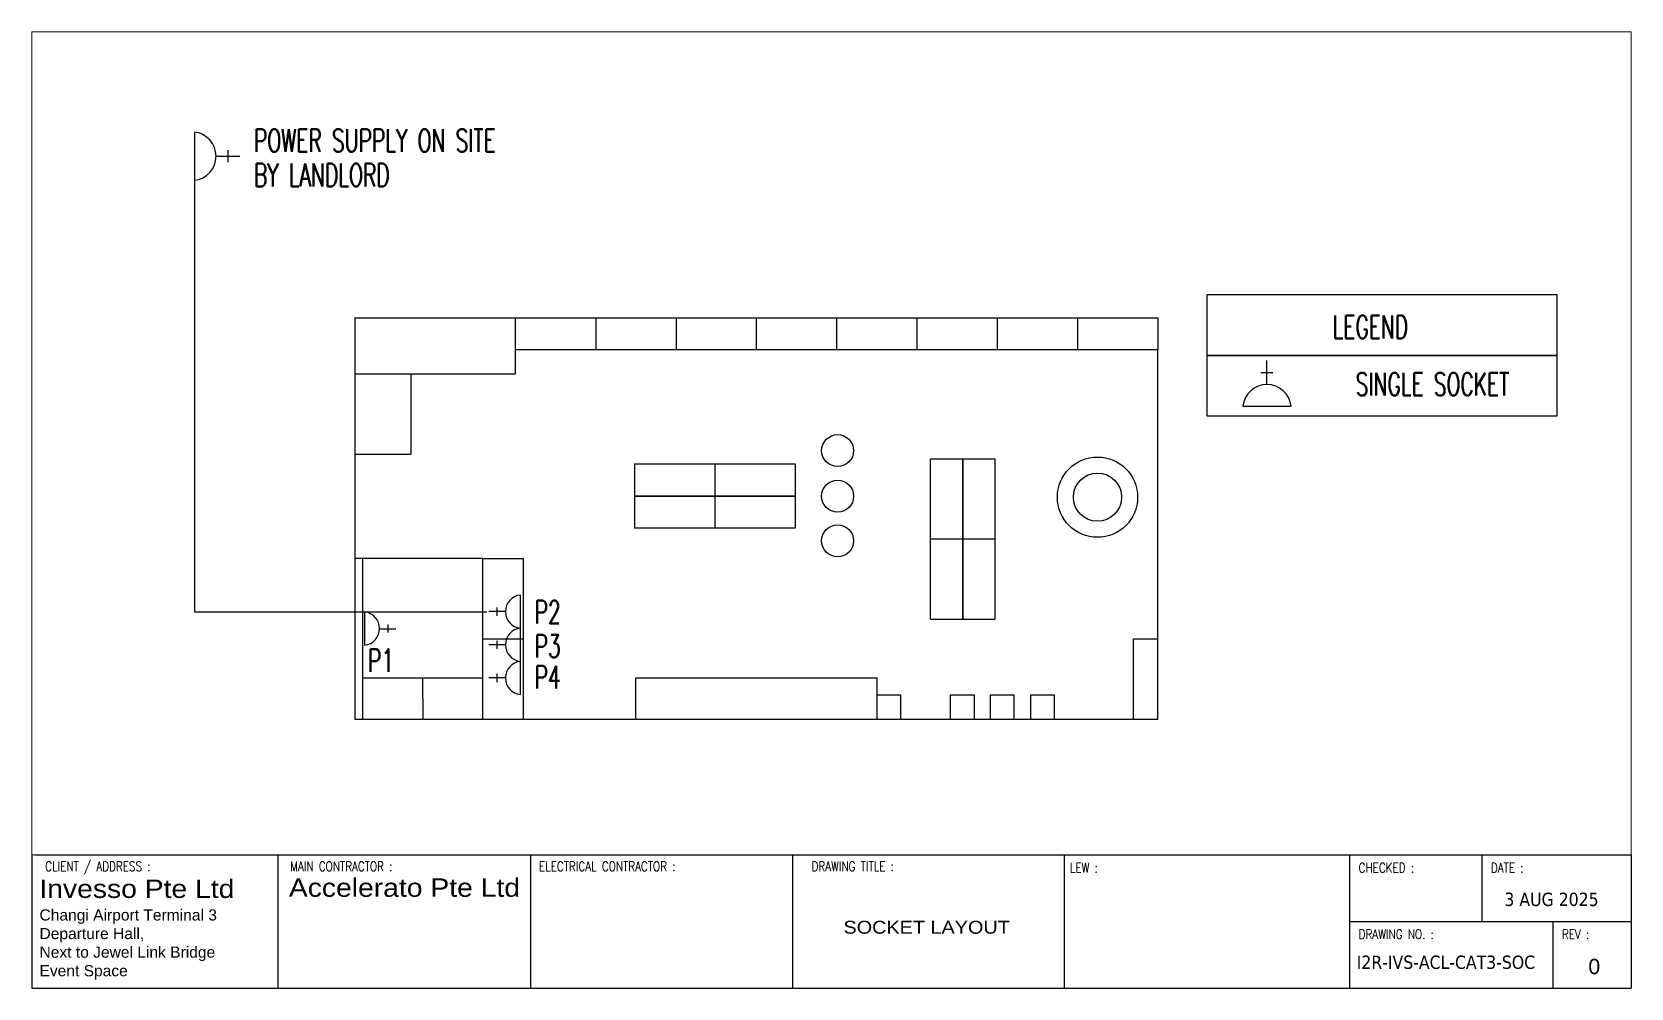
# Paper-space layout 'Layout2' of a CAD drawing. Header units: millimetres. Extents: x 0 to 279, y 2 to 168.
# The model-space entities are those that its viewports show. They can reach past a viewport. Long polylines and large blocks are cut down to what shows.
import ezdxf

# ---------------------------------------------------------------- set-up
doc = ezdxf.new("R2010")
doc.units = ezdxf.units.MM
doc.linetypes.add('DASHED', pattern=[19.05, 12.7, -6.35])
doc.layers.add('SLD-TXT', color=7, linetype='Continuous')
doc.layers.add('TXT', color=7, linetype='Continuous')
doc.styles.add('ARIAL', font='arial.ttf')
doc.styles.add('simplex', font='simplex.shx', dxfattribs={"width": 0.7})
doc.styles.add('SLD-TXT', font='romans.shx', dxfattribs={"width": 0.75})
doc.styles.get("Standard").update_dxf_attribs({"font": 'arial.ttf'})
doc.styles.add('TAHOMA', font='tahoma.ttf', dxfattribs={"width": 0.9})

msp = doc.modelspace()

# ---------------------------------------------------------------- linework, layer by layer
at = {"color": 1}
for p, q in [((26770, 16969), (26770, 16369)), ((27188, 16745), (27188, 16595)), ((27040, 16669), (27338, 16669)), ((40054, 13975), (40204, 13975)), ((40129, 13826), (40129, 14124)), ((39829, 13556), (40429, 13556)), ((30831, 10789), (30831, 11202)), ((28890, 10992), (28890, 10579)), ((30645, 10996), (30439, 10996)), ((30542, 10944), (30542, 11047)), ((29076, 10780), (29281, 10780)), ((29179, 10838), (29179, 10735)), ((30831, 10376), (30831, 10789)), ((30645, 10583), (30439, 10583)), ((30542, 10531), (30542, 10634)), ((30831, 9963), (30831, 10376)), ((30645, 10170), (30439, 10170)), ((30542, 10118), (30542, 10221))]:
    msp.add_line(p, q, dxfattribs=at)
at = {"color": 1, "linetype": 'DASHED', "ltscale": 5}
for p, q in [((26770, 16369), (26770, 10992)), ((26770, 10992), (30412, 10992))]:
    msp.add_line(p, q, dxfattribs=at)
for p, q in [((28769, 14657), (30769, 14657)), ((28769, 14657), (28769, 13957)), ((30769, 13957), (30769, 14657)), ((30769, 14657), (31769, 14657)), ((31769, 14657), (31769, 14257)), ((31769, 14657), (32769, 14657)), ((32769, 14657), (32769, 14257)), ((32769, 14657), (33769, 14657)), ((33769, 14657), (33769, 14257)), ((33769, 14657), (34769, 14657)), ((34769, 14657), (34769, 14257)), ((34769, 14657), (35769, 14657)), ((35769, 14657), (35769, 14257)), ((35769, 14657), (36769, 14657)), ((36769, 14657), (36769, 14257)), ((36769, 14657), (37769, 14657)), ((37769, 14657), (37769, 14257)), ((37769, 14657), (38769, 14657)), ((38769, 14657), (38769, 14257)), ((31769, 14257), (30769, 14257)), ((32769, 14257), (31769, 14257)), ((33769, 14257), (32769, 14257)), ((34769, 14257), (33769, 14257)), ((35769, 14257), (34769, 14257)), ((36769, 14257), (35769, 14257)), ((37769, 14257), (36769, 14257)), ((38769, 14257), (37769, 14257)), ((38769, 10657), (38769, 14257)), ((28769, 13957), (30769, 13957)), ((28769, 13957), (28769, 12957)), ((29469, 12957), (29469, 13957)), ((28769, 12957), (29469, 12957)), ((28769, 12957), (28769, 11657)), ((32252, 12836), (33252, 12836)), ((32252, 12836), (32252, 12036)), ((33252, 12836), (34252, 12836)), ((33252, 12836), (33252, 12436)), ((34252, 12836), (34252, 12436)), ((35940, 11901), (35940, 12901)), ((35940, 12901), (36340, 12901)), ((36340, 12901), (36340, 11901)), ((36340, 11901), (36340, 12901)), ((36340, 12901), (36740, 12901)), ((36740, 12901), (36740, 11901)), ((33252, 12436), (32252, 12436)), ((32252, 12436), (33252, 12436)), ((34252, 12436), (33252, 12436)), ((33252, 12436), (33252, 12036)), ((33252, 12436), (34252, 12436)), ((34252, 12436), (34252, 12036)), ((33252, 12036), (32252, 12036)), ((34252, 12036), (33252, 12036)), ((35940, 10901), (35940, 11901)), ((35940, 11901), (36340, 11901)), ((36340, 11901), (36340, 10901)), ((36340, 10901), (36340, 11901)), ((36340, 11901), (36740, 11901)), ((36740, 11901), (36740, 10901)), ((28769, 11657), (28769, 9657)), ((28869, 11657), (28769, 11657)), ((28869, 9657), (28869, 11657)), ((30364, 10657), (30364, 11657)), ((30364, 11657), (30869, 11657)), ((30869, 9657), (30869, 11657)), ((30869, 10657), (30869, 11657)), ((35940, 10901), (36740, 10901)), ((30364, 9657), (30364, 10657)), ((30364, 10657), (30869, 10657)), ((30869, 9657), (30869, 10657)), ((38469, 9657), (38469, 10657)), ((38469, 10657), (38769, 10657)), ((38769, 9657), (38769, 10657)), ((28869, 10170), (30364, 10170)), ((29613, 10170), (29616, 9657)), ((32269, 9657), (32269, 10170)), ((32269, 10170), (35269, 10170)), ((35269, 10170), (35269, 9657)), ((35569, 9957), (35269, 9957)), ((35569, 9657), (35569, 9957)), ((36485, 9957), (36185, 9957)), ((36185, 9957), (36185, 9657)), ((36485, 9657), (36485, 9957)), ((36983, 9957), (36683, 9957)), ((36683, 9957), (36683, 9657)), ((36983, 9657), (36983, 9957)), ((37483, 9957), (37183, 9957)), ((37183, 9957), (37184, 9657)), ((37483, 9657), (37483, 9957)), ((28769, 9657), (28869, 9657)), ((28869, 9657), (30869, 9657)), ((30869, 9657), (32269, 9657)), ((32269, 9657), (35269, 9657)), ((35269, 9657), (35569, 9657)), ((35569, 9657), (38469, 9657)), ((38469, 9657), (38769, 9657))]:
    msp.add_line(p, q)
at = {"linetype": 'DASHED', "ltscale": 5}
msp.add_line((30364, 11657), (28869, 11657), dxfattribs=at)
at = {"color": 7}
for points in [[(39386, 14946), (43742, 14946), (43742, 14188), (39386, 14188)], [(39386, 14188), (43742, 14188), (43742, 13430), (39386, 13430)]]:
    msp.add_lwpolyline(points, close=True, dxfattribs=at)
for centre, radius in [((34782, 13002), 199), ((38019, 12422), 500), ((34782, 12435), 199), ((38019, 12422), 300), ((34782, 11879), 199)]:
    msp.add_circle(centre, radius)
at = {"color": 1}
for centre, radius, start, end in [((26738, 16669), 302, 276.0385, 83.9615), ((40129, 13524), 302, 6.0385, 173.9615), ((30852, 10996), 208, 96.0385, 263.9615), ((28869, 10786), 208, 276.0385, 83.9615), ((30852, 10583), 208, 96.0385, 263.9615), ((30852, 10170), 208, 96.0385, 263.9615)]:
    msp.add_arc(centre, radius, start, end, dxfattribs=at)

# ---------------------------------------------------------------- texts
at = {"layer": 'SLD-TXT', "lineweight": 20, "char_height": 283.65, "attachment_point": 1, "line_spacing_factor": 0.908108, "style": 'SLD-TXT'}
for s, insert, width in [('{\\W0.65;POWER SUPPLY ON SITE BY LANDLORD }', (27512, 17006), 3528.99), ('{\\W0.65;LEGEND}', (40948, 14684), 1245.4), ('{\\W0.65;SINGLE SOCKET}', (41236, 13972), 2661.45), ('{\\W0.65;P2}', (31008, 11133), 315.54), ('{\\W0.65;P3}', (31008, 10708), 315.54), ('{\\W0.65;P1}', (28934, 10529), 315.54), ('{\\W0.65;P4}', (31008, 10323), 315.54)]:
    msp.add_mtext(s, dxfattribs=dict(at, insert=insert, width=width))

psp = doc.layouts.new('Layout2')

# ---------------------------------------------------------------- linework, layer by layer
at = {"color": 7}
for p, q in [((0.47, 24.84), (0.47, 1.65)), ((0.94, 24.84), (279.15, 24.84)), ((43.34, 24.84), (43.34, 1.65)), ((87.35, 24.84), (87.35, 1.65)), ((133.01, 24.84), (133.01, 1.65)), ((180.37, 24.84), (180.37, 1.65)), ((230.11, 24.84), (230.11, 1.65)), ((253.17, 24.84), (253.17, 13.25)), ((279.15, 24.84), (279.15, 1.65)), ((265.55, 13.25), (265.55, 1.65)), ((0.47, 1.65), (279.15, 1.65))]:
    psp.add_line(p, q, dxfattribs=at)
at = {"layer": 'TXT', "color": 7}
psp.add_line((230.11, 13.25), (279.15, 13.25), dxfattribs=at)

# ---------------------------------------------------------------- texts
at = {"insert": (1.78, 15.36), "char_height": 1.9429, "attachment_point": 1}
psp.add_mtext_dynamic_manual_height_columns('Changi Airport Terminal 3\\PDeparture Hall, \\PNext to Jewel Link Bridge\\PEvent Space', width=30.7371, gutter_width=0, heights=[15.3], dxfattribs=at)
at = {"layer": 'TXT', "color": 7, "style": 'simplex', "width": 0.8}
for s, p in [('CLIENT / ADDRESS :', (2.78, 22.04)), ('MAIN CONTRACTOR :', (45.46, 22.04)), ('ELECTRICAL CONTRACTOR :', (88.83, 22.04)), ('DRAWING TITLE :', (136.33, 22.04)), ('LEW :', (181.36, 21.79)), ('CHECKED :', (231.68, 21.79)), ('DATE :', (254.74, 21.79)), ('DRAWING NO. :', (231.68, 10.2)), ('REV :', (267.11, 10.2))]:
    psp.add_text(s, height=1.656, dxfattribs=at).set_placement(p)
at = {"layer": 'TXT', "color": 7}
for s, height, style, p in [('3 AUG 2025', 2.318, 'TAHOMA', (257.08, 15.95)), ('I2R-IVS-ACL-CAT3-SOC', 2.3184, 'TAHOMA', (231.34, 4.99)), ('0', 2.65, 'ARIAL', (271.72, 4.08))]:
    psp.add_text(s, height=height, dxfattribs=dict(at, style=style)).set_placement(p)
at = {"layer": 'TXT', "color": 7, "attachment_point": 1, "style": 'ARIAL'}
for s, insert, char_height, width in [('{\\W1.1;Invesso Pte Ltd}', (1.76, 20.56), 3.2088, 54.9606), ('{\\W1.1;Accelerato Pte Ltd}', (45.24, 20.76), 3.2088, 40.7043), ('\\pxqc;{\\W1.1;SOCKET LAYOUT}', (137.14, 13.37), 2.2483, 38.5096)]:
    psp.add_mtext(s, dxfattribs=dict(at, insert=insert, char_height=char_height, width=width))

# ---------------------------------------------------------------- viewports
at = {"layer": '0', "color": 7}
psp.add_viewport(center=(139.81, 96.56), size=(278.68, 143.442), view_center_point=(34705.76, 13090.64), view_height=10251.3784, dxfattribs=at)

doc.saveas('drawing.dxf')
